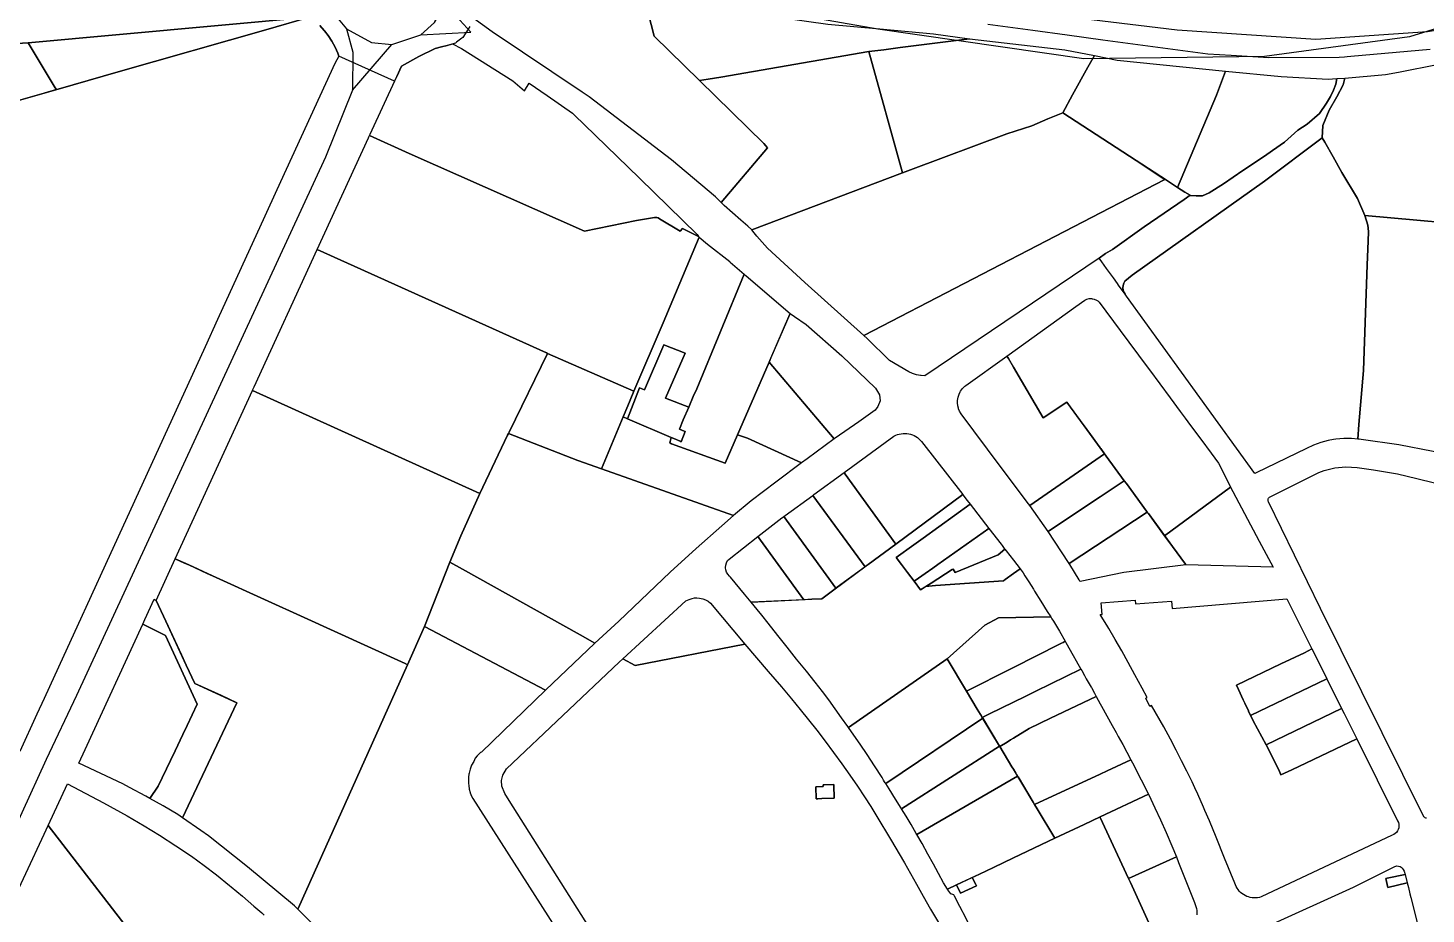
# Model space of a CAD drawing. Header units: metres. Extents: x 3 to 1027712, y 40 to 4430649.
# Drawn here: x 510524 to 511066, y 4410311 to 4410655 of the extents above; entities that cross this region are included whole.
import ezdxf

# ---------------------------------------------------------------- set-up
doc = ezdxf.new("R2010")
doc.units = ezdxf.units.M
doc.header["$MEASUREMENT"] = 0
doc.layers.add('A.ES.SDGC.CP.07003.cadastralparcel — CadastralParcel', color=1, linetype='Continuous')
doc.layers.add('Carreteras_5_km', color=2, linetype='Continuous', lineweight=30)
doc.layers.add('Tuberias_distribucion_agua_ABAQUA', color=5, linetype='Continuous', lineweight=30)

msp = doc.modelspace()

# ---------------------------------------------------------------- linework, layer by layer
at = {"layer": 'A.ES.SDGC.CP.07003.cadastralparcel — CadastralParcel', "color": 7, "linetype": 'Continuous', "flags": 128}
for points in [[(510763.05, 4410665.05), (510766.48, 4410651.43), (510784.09, 4410634.22), (510809.05, 4410609.84), (510810.56, 4410608.11), (510792.6, 4410586.91), (510792.11, 4410587.4), (510790.38, 4410589.13), (510773.25, 4410603.47), (510741.38, 4410627.98), (510738.65, 4410629.81), (510703.74, 4410653.21), (510696.14, 4410658.55), (510696.95, 4410660.52), (510697.43, 4410666.45), (510700.4, 4410668.97), (510719.66, 4410666.63), (510743.27, 4410665.23), (510761.9, 4410665.16), (510763.05, 4410665.05)], [(510763.05, 4410665.05), (510781.11, 4410663.45), (510808.21, 4410659.77), (510833.91, 4410656.07), (510854.1, 4410654.3), (510874.97, 4410652.34), (510888.91, 4410650.47), (510862.05, 4410647.04), (510855.69, 4410646.22), (510849.89, 4410645.49), (510792.41, 4410635.59), (510787.56, 4410634.75), (510784.09, 4410634.22), (510766.48, 4410651.43), (510763.05, 4410665.05)], [(510632.77, 4410658.81), (510615.88, 4410653.94), (510558.49, 4410637.58), (510535.23, 4410630.95), (510534.64, 4410630.78), (510534.14, 4410631.49), (510523.66, 4410648.85), (510632.77, 4410658.81)], [(510523.66, 4410648.85), (510534.14, 4410631.49), (510534.64, 4410630.78), (510529.83, 4410629.41), (510512.48, 4410624.46), (510498.66, 4410620.52), (510497.59, 4410620.22), (510489.56, 4410617.93), (510444.89, 4410613.26), (510444.41, 4410614.21), (510430.22, 4410643.42), (510523.66, 4410648.85)], [(510718.08, 4410633.2), (510724.96, 4410628.51), (510734.87, 4410621.55), (510735.49, 4410620.93), (510743.67, 4410613.02), (510760.84, 4410596.4), (510783.25, 4410574.62), (510783.76, 4410573.74), (510777.5, 4410576.9), (510776.63, 4410575.88), (510768.64, 4410580.58), (510768.07, 4410580.98), (510767.59, 4410581.16), (510767.42, 4410581.19), (510766.73, 4410581.21), (510759.73, 4410579.99), (510739.52, 4410575.81), (510671.49, 4410606.03), (510656.04, 4410612.9), (510656.31, 4410613.49), (510666.67, 4410635.83), (510668.5, 4410639.79), (510675.2, 4410643.64), (510681.6, 4410646.68), (510684.01, 4410647.33), (510686.16, 4410647.9), (510688.24, 4410648.46), (510691.74, 4410646.74), (510711.64, 4410634.09), (510716.21, 4410630.3), (510718.08, 4410633.2)], [(510849.89, 4410645.49), (510855.69, 4410646.22), (510862.05, 4410647.04), (510888.91, 4410650.47), (510925.86, 4410646.22), (510937.35, 4410643.95), (510934.85, 4410639.46), (510928.9, 4410628.77), (510925.19, 4410621.77), (510919.32, 4410619.42), (510913.12, 4410616.69), (510903.35, 4410613.61), (510865.95, 4410599.65), (510862.88, 4410598.5), (510849.89, 4410645.49)], [(510862.88, 4410598.5), (510804.42, 4410576.43), (510802.93, 4410577.73), (510800.15, 4410580.18), (510793.66, 4410585.86), (510792.6, 4410586.91), (510810.56, 4410608.11), (510809.05, 4410609.84), (510784.09, 4410634.22), (510787.56, 4410634.75), (510792.41, 4410635.59), (510849.89, 4410645.49), (510862.88, 4410598.5)], [(510988.21, 4410637.94), (510984.72, 4410628.53), (510969.6, 4410592.84), (510965.35, 4410595.58), (510953.53, 4410603.24), (510925.19, 4410621.77), (510928.9, 4410628.77), (510934.85, 4410639.46), (510937.35, 4410643.95), (510946.15, 4410642.16), (510988.21, 4410637.94)], [(510951.97, 4410558.73), (510949.24, 4410556.48), (510948.79, 4410555.67), (510948.51, 4410554.78), (510948.51, 4410554.76), (510948.44, 4410553.86), (510948.56, 4410552.94), (510948.88, 4410552.06), (510949.3, 4410551.37), (510946.77, 4410554.87), (510946.3, 4410555.52), (510944.73, 4410557.72), (510942.08, 4410561.42), (510940.29, 4410563.91), (510939.28, 4410565.33), (510941.64, 4410567.15), (510944.44, 4410568.79), (510956.75, 4410577.51), (510972.21, 4410588.15), (510974.56, 4410589.76), (510974.68, 4410589.69), (510976.93, 4410589.55), (510979.37, 4410589.5), (510981.87, 4410590.68), (510987.45, 4410594.18), (510994.96, 4410599.36), (511003.34, 4410604.91), (511006.54, 4410607.18), (511011.17, 4410610.35), (511016.33, 4410614.96), (511019.93, 4410617.31), (511024.7, 4410621.49), (511027.41, 4410625.51), (511028.94, 4410628.1), (511030.11, 4410630.51), (511031.01, 4410632.8), (511031.45, 4410635.02), (511034.6, 4410635.24), (511033.88, 4410632.66), (511031.42, 4410627.88), (511028.48, 4410622.74), (511026.03, 4410616.86), (511025.7, 4410612.02), (511003.34, 4410595.22), (510951.97, 4410558.73)], [(511031.45, 4410635.02), (511031.01, 4410632.8), (511030.11, 4410630.51), (511028.94, 4410628.1), (511027.41, 4410625.51), (511024.7, 4410621.49), (511019.93, 4410617.31), (511016.33, 4410614.96), (511011.17, 4410610.35), (511006.54, 4410607.18), (511003.34, 4410604.91), (510994.96, 4410599.36), (510987.45, 4410594.18), (510981.87, 4410590.68), (510979.37, 4410589.5), (510976.93, 4410589.55), (510974.68, 4410589.69), (510974.56, 4410589.76), (510972.41, 4410591.03), (510969.6, 4410592.84), (510984.72, 4410628.53), (510988.21, 4410637.94), (511009.87, 4410635.87), (511028.13, 4410634.78), (511031.45, 4410635.02)], [(510847.92, 4410535.34), (510825.05, 4410556), (510810.57, 4410569.27), (510806.44, 4410573.89), (510805.38, 4410575.23), (510804.42, 4410576.43), (510862.88, 4410598.5), (510865.95, 4410599.65), (510903.35, 4410613.61), (510913.12, 4410616.69), (510919.32, 4410619.42), (510925.19, 4410621.77), (510953.53, 4410603.24), (510964.77, 4410595.95), (510847.92, 4410535.34)], [(510724.77, 4410528.65), (510635.76, 4410568.76), (510655.64, 4410612.03), (510655.83, 4410612.44), (510655.95, 4410612.7), (510656.04, 4410612.9), (510671.49, 4410606.03), (510739.52, 4410575.81), (510759.73, 4410579.99), (510766.73, 4410581.21), (510767.42, 4410581.19), (510767.59, 4410581.16), (510768.07, 4410580.98), (510768.64, 4410580.58), (510776.63, 4410575.88), (510777.5, 4410576.9), (510783.76, 4410573.74), (510783.94, 4410573.59), (510770.09, 4410540.25), (510758.63, 4410513.79), (510725.21, 4410528.45), (510724.77, 4410528.65)], [(510949.3, 4410551.37), (510948.88, 4410552.06), (510948.56, 4410552.94), (510948.44, 4410553.86), (510948.51, 4410554.76), (510948.51, 4410554.78), (510948.79, 4410555.67), (510949.24, 4410556.48), (510951.97, 4410558.73), (511003.34, 4410595.22), (511025.7, 4410612.02), (511026.8, 4410610.38), (511030.03, 4410604.68), (511033.43, 4410598.63), (511039.41, 4410588.48), (511042.27, 4410581.95), (511043.42, 4410578.12), (511043.76, 4410575.77), (511043.58, 4410571.97), (511043.19, 4410562.82), (511041.84, 4410521.85), (511040.04, 4410500.89), (511039.59, 4410495.24), (511037.12, 4410495.46), (511034.12, 4410495.47), (511031.12, 4410495.21), (511030.19, 4410495.08), (511028.15, 4410494.7), (511025.25, 4410493.93), (511022.42, 4410492.91), (511019.69, 4410491.64), (511000.19, 4410482.15), (510999.69, 4410481.84), (510949.78, 4410550.71), (510949.3, 4410551.37)], [(510964.77, 4410595.95), (510965.35, 4410595.58), (510969.6, 4410592.84), (510972.41, 4410591.03), (510974.56, 4410589.76), (510972.21, 4410588.15), (510956.75, 4410577.51), (510944.44, 4410568.79), (510941.64, 4410567.15), (510939.28, 4410565.33), (510871.52, 4410519.75), (510870.09, 4410519.84), (510869.92, 4410519.86), (510868.36, 4410520.17), (510866.85, 4410520.67), (510865.41, 4410521.36), (510857.92, 4410525.69), (510849.14, 4410534.24), (510847.92, 4410535.34), (510964.77, 4410595.95)], [(511040.12, 4410495.19), (511039.59, 4410495.24), (511040.04, 4410500.89), (511041.84, 4410521.85), (511043.19, 4410562.82), (511043.58, 4410571.97), (511043.76, 4410575.77), (511043.42, 4410578.12), (511042.27, 4410581.95), (511094.15, 4410577.23), (511094, 4410576.56), (511079.4, 4410518.61), (511072.2, 4410489.69), (511068.85, 4410490.41), (511055.5, 4410492.96), (511040.88, 4410495.08), (511040.12, 4410495.19)], [(510779.94, 4410507.67), (510770.95, 4410511.15), (510778.6, 4410528.53), (510770.3, 4410531.77), (510762.84, 4410514.27), (510760.81, 4410515.06), (510756.19, 4410503.12), (510754.47, 4410503.85), (510756.27, 4410508.15), (510758.35, 4410513.11), (510758.63, 4410513.79), (510770.09, 4410540.25), (510783.94, 4410573.59), (510787.21, 4410570.79), (510795.85, 4410564.03), (510796.06, 4410563.87), (510801.46, 4410559.23), (510783.04, 4410514.69), (510781.69, 4410511.78), (510779.94, 4410507.67)], [(510698.95, 4410474.1), (510610.64, 4410514.05), (510610.72, 4410514.25), (510611.3, 4410515.5), (510635.76, 4410568.76), (510724.77, 4410528.65), (510725.21, 4410528.45), (510710.25, 4410497.96), (510709.97, 4410497.38), (510709.68, 4410496.76), (510698.95, 4410474.1)], [(510783.04, 4410514.69), (510801.46, 4410559.23), (510801.75, 4410558.98), (510802.14, 4410558.65), (510802.23, 4410558.57), (510819.29, 4410543.9), (510819.21, 4410543.7), (510811.83, 4410526.71), (510811.38, 4410525.67), (510811.12, 4410525.08), (510794.11, 4410485.89), (510773.28, 4410493.37), (510772.59, 4410493.73), (510773.2, 4410495.84), (510774.23, 4410495.4), (510776.58, 4410494.39), (510776.97, 4410494.21), (510778.56, 4410498.22), (510778.22, 4410498.34), (510776.34, 4410499.03), (510777.82, 4410502.68), (510779.94, 4410507.67), (510781.69, 4410511.78), (510783.04, 4410514.69)], [(510964.64, 4410457.71), (510958.33, 4410466.32), (510957.6, 4410467.32), (510949.79, 4410477.98), (510948.98, 4410479.08), (510941.97, 4410488.65), (510941.33, 4410489.52), (510939.67, 4410491.78), (510933.38, 4410500.36), (510926.68, 4410509.5), (510917.46, 4410503.42), (510905.96, 4410523.16), (510904.04, 4410526.45), (510903.38, 4410527.38), (510930.23, 4410546.65), (510933.61, 4410549.05), (510934.46, 4410549.46), (510935.38, 4410549.68), (510936.33, 4410549.7), (510936.56, 4410549.67), (510937.26, 4410549.52), (510938.13, 4410549.15), (510938.68, 4410548.8), (510939.17, 4410548.36), (510947.42, 4410537.31), (510950.77, 4410532.79), (510954.54, 4410527.71), (510954.74, 4410527.44), (510958.73, 4410522.06), (510962.72, 4410516.68), (510966.73, 4410511.27), (510970.7, 4410505.91), (510972.65, 4410503.28), (510974.69, 4410500.52), (510978.66, 4410495.17), (510982.65, 4410489.79), (510985.58, 4410485.84), (510986.41, 4410484.17), (510990.24, 4410476.58), (510964.64, 4410457.71)], [(510836.42, 4410495.3), (510811.12, 4410525.08), (510811.38, 4410525.67), (510819.21, 4410543.7), (510819.29, 4410543.9), (510820.94, 4410542.79), (510825.58, 4410539.66), (510839.4, 4410527.52), (510852.43, 4410514.94), (510854, 4410512.44), (510854.22, 4410510.03), (510853.28, 4410507.87), (510852.3, 4410506.39), (510845.9, 4410501.94), (510836.82, 4410495.59), (510836.42, 4410495.3)], [(510736.97, 4410486.97), (510709.97, 4410497.38), (510710.25, 4410497.96), (510725.21, 4410528.45), (510758.63, 4410513.79), (510758.35, 4410513.11), (510756.27, 4410508.15), (510754.47, 4410503.85), (510746.06, 4410483.74), (510736.97, 4410486.97)], [(510779.94, 4410507.67), (510777.82, 4410502.68), (510776.34, 4410499.03), (510778.22, 4410498.34), (510778.56, 4410498.22), (510776.97, 4410494.21), (510776.58, 4410494.39), (510774.23, 4410495.4), (510773.2, 4410495.84), (510756.19, 4410503.12), (510760.81, 4410515.06), (510762.84, 4410514.27), (510770.3, 4410531.77), (510778.6, 4410528.53), (510770.95, 4410511.15), (510779.94, 4410507.67)], [(510884.23, 4410509.26), (510884.27, 4410510.24), (510884.46, 4410511.48), (510884.84, 4410512.68), (510885.28, 4410513.57), (510885.41, 4410513.8), (510886.15, 4410514.81), (510887.04, 4410515.69), (510887.47, 4410516.03), (510903.38, 4410527.38), (510904.04, 4410526.45), (510905.96, 4410523.16), (510917.46, 4410503.42), (510926.68, 4410509.5), (510927.94, 4410507.78), (510931.9, 4410502.38), (510933.38, 4410500.36), (510935.86, 4410496.98), (510939.67, 4410491.78), (510939.82, 4410491.58), (510941.33, 4410489.52), (510939.67, 4410488.41), (510912.3, 4410469.52), (510911.86, 4410470.1), (510900.8, 4410484.79), (510885.72, 4410504.98), (510885.07, 4410506.06), (510884.69, 4410506.96), (510884.6, 4410507.22), (510884.37, 4410508.17), (510884.23, 4410509.26)], [(510825.87, 4410487.58), (510823.73, 4410486.01), (510802.81, 4410495.55), (510798.89, 4410496.91), (510811.12, 4410525.08), (510836.42, 4410495.3), (510825.87, 4410487.58)], [(510585.92, 4410446.42), (510580.66, 4410448.81), (510610.64, 4410514.05), (510698.95, 4410474.1), (510691.57, 4410457.65), (510687.27, 4410447.47), (510677.41, 4410422.5), (510670.79, 4410407.73), (510669.89, 4410408.24), (510629.32, 4410426.65), (510616.79, 4410432.36), (510595.09, 4410442.24), (510585.92, 4410446.42)], [(510823.73, 4410486.01), (510813.72, 4410478.47), (510804.16, 4410471.28), (510797.31, 4410465.66), (510746.06, 4410483.74), (510754.47, 4410503.85), (510756.19, 4410503.12), (510773.2, 4410495.84), (510772.59, 4410493.73), (510773.28, 4410493.37), (510794.11, 4410485.89), (510798.89, 4410496.91), (510802.81, 4410495.55), (510823.73, 4410486.01)], [(510692.14, 4410444.76), (510687.27, 4410447.47), (510691.57, 4410457.65), (510698.95, 4410474.1), (510709.68, 4410496.76), (510709.97, 4410497.38), (510736.97, 4410486.97), (510746.06, 4410483.74), (510797.31, 4410465.66), (510792.78, 4410461.64), (510782.89, 4410452.85), (510772.74, 4410443.58), (510752.83, 4410424.61), (510743.47, 4410416.15), (510737.84, 4410419.3), (510692.14, 4410444.76)], [(510859.6, 4410496.41), (510860.27, 4410496.73), (510860.96, 4410496.99), (510861.67, 4410497.19), (510862.39, 4410497.33), (510863.12, 4410497.41), (510863.86, 4410497.43), (510864.59, 4410497.38), (510865.32, 4410497.27), (510866.04, 4410497.1), (510866.74, 4410496.86), (510867.41, 4410496.57), (510868.06, 4410496.22), (510868.68, 4410495.82), (510869.26, 4410495.37), (510869.8, 4410494.87), (510870.29, 4410494.32), (510886.26, 4410473.68), (510860.28, 4410454.49), (510840.7, 4410481.61), (510840.22, 4410482.27), (510859.6, 4410496.41)], [(510941.33, 4410489.52), (510941.97, 4410488.65), (510948.98, 4410479.08), (510939.67, 4410472.87), (510938.57, 4410472.14), (510919.45, 4410459.38), (510912.3, 4410469.52), (510939.67, 4410488.41), (510941.33, 4410489.52)], [(510828.55, 4410473.75), (510840.22, 4410482.27), (510840.7, 4410481.61), (510860.28, 4410454.49), (510849.57, 4410446.59), (510848.84, 4410446.05), (510848.37, 4410445.7), (510828.08, 4410473.41), (510828.55, 4410473.75)], [(510957.6, 4410467.32), (510957.87, 4410466.94), (510927.54, 4410447), (510927.3, 4410447.4), (510919.45, 4410459.38), (510938.57, 4410472.14), (510939.67, 4410472.87), (510948.98, 4410479.08), (510949.79, 4410477.98), (510957.6, 4410467.32)], [(510908.53, 4410444.9), (510909.74, 4410443.34), (510910.43, 4410442.2), (510911.88, 4410439.82), (510913.68, 4410437.03), (510914.18, 4410436.26), (510916.64, 4410432.36), (510919.1, 4410428.41), (510920.43, 4410426.27), (510900.18, 4410425.94), (510894.91, 4410423.02), (510880.18, 4410410.05), (510841.98, 4410383.36), (510841.66, 4410383.82), (510839.3, 4410387.17), (510836.79, 4410390.65), (510834.27, 4410394.09), (510831.83, 4410397.36), (510829.06, 4410400.92), (510825.6, 4410405.21), (510821.83, 4410409.88), (510818.17, 4410414.49), (510814.54, 4410419.1), (510810.76, 4410423.9), (510808.36, 4410426.9), (510806.53, 4410429.18), (510806.5, 4410429.21), (510804.22, 4410432.01), (510827.77, 4410433.11), (510831.56, 4410433.29), (510833.72, 4410434.89), (510836.31, 4410436.8), (510848.84, 4410446.05), (510849.57, 4410446.59), (510860.28, 4410454.49), (510886.26, 4410473.68), (510886.28, 4410473.66), (510888.04, 4410471.38), (510889.15, 4410469.95), (510870.96, 4410456.82), (510867.32, 4410454.19), (510860.5, 4410449.27), (510862.52, 4410446.59), (510862.89, 4410446.1), (510864.82, 4410443.54), (510867.4, 4410440.11), (510869.92, 4410436.75), (510870.5, 4410437.12), (510872.15, 4410438.18), (510873.11, 4410438.26), (510875.75, 4410438.48), (510902.12, 4410440.28), (510902.77, 4410440.75), (510905.96, 4410443.05), (510908.53, 4410444.9)], [(510817.37, 4410465.59), (510828.08, 4410473.41), (510848.37, 4410445.7), (510837.6, 4410437.75), (510837.07, 4410437.36), (510816.82, 4410465.19), (510817.37, 4410465.59)], [(511006.73, 4410445.62), (510972.86, 4410446.51), (510972.72, 4410446.7), (510967.64, 4410453.62), (510964.64, 4410457.71), (510990.24, 4410476.58), (510991.13, 4410474.9), (511001.35, 4410455.7), (511006.73, 4410445.62)], [(510889.15, 4410469.95), (510896.45, 4410460.51), (510876.63, 4410446.59), (510874.62, 4410445.18), (510871.73, 4410443.15), (510869.14, 4410441.33), (510867.4, 4410440.11), (510864.82, 4410443.54), (510862.89, 4410446.1), (510862.52, 4410446.59), (510860.5, 4410449.27), (510867.32, 4410454.19), (510870.96, 4410456.82), (510889.15, 4410469.95)], [(510824.63, 4410432.96), (510806.82, 4410457.43), (510816.09, 4410464.65), (510816.3, 4410464.81), (510816.82, 4410465.19), (510837.07, 4410437.36), (510836.31, 4410436.8), (510833.72, 4410434.89), (510831.56, 4410433.29), (510827.77, 4410433.11), (510824.63, 4410432.96)], [(510972.72, 4410446.7), (510972.86, 4410446.51), (510948.81, 4410443.55), (510931.85, 4410439.96), (510931.77, 4410440.15), (510931.47, 4410440.64), (510927.8, 4410446.59), (510927.54, 4410447), (510957.87, 4410466.94), (510958.33, 4410466.32), (510967.64, 4410453.62), (510972.72, 4410446.7)], [(510824.63, 4410432.96), (510804.22, 4410432.01), (510801.65, 4410435.15), (510796.2, 4410441.66), (510795.81, 4410442.13), (510795.16, 4410442.82), (510794.66, 4410443.62), (510794.35, 4410444.51), (510794.24, 4410445.36), (510794.23, 4410445.45), (510794.32, 4410446.39), (510794.6, 4410447.3), (510795.06, 4410448.12), (510795.63, 4410448.7), (510806.82, 4410457.43), (510824.63, 4410432.96)], [(510882.51, 4410444.81), (510882.21, 4410444.62), (510874.08, 4410439.42), (510870.5, 4410437.12), (510869.92, 4410436.75), (510867.4, 4410440.11), (510869.14, 4410441.33), (510871.73, 4410443.15), (510874.62, 4410445.18), (510876.63, 4410446.59), (510896.45, 4410460.51), (510901.14, 4410454.45), (510901.53, 4410453.95), (510902.41, 4410452.81), (510902.66, 4410452.48), (510900.01, 4410450.36), (510883.34, 4410443.49), (510882.51, 4410444.81)], [(510902.77, 4410440.75), (510902.12, 4410440.28), (510875.75, 4410438.48), (510873.11, 4410438.26), (510872.15, 4410438.18), (510874.08, 4410439.42), (510882.21, 4410444.62), (510882.51, 4410444.81), (510883.34, 4410443.49), (510900.01, 4410450.36), (510902.66, 4410452.48), (510903.12, 4410451.89), (510905.96, 4410448.23), (510907.23, 4410446.59), (510908.53, 4410444.9), (510905.96, 4410443.05), (510902.77, 4410440.75)], [(510584.29, 4410447.16), (510585.92, 4410446.42), (510593.05, 4410443.17), (510595.09, 4410442.24), (510616.79, 4410432.36), (510629.32, 4410426.65), (510669.89, 4410408.24), (510670.79, 4410407.73), (510628.37, 4410313.19), (510628.27, 4410313.01), (510627, 4410314.29), (510608.74, 4410329.4), (510593.54, 4410341.4), (510590.65, 4410343.48), (510583.48, 4410348.39), (510604.6, 4410392.97), (510598.61, 4410395.74), (510588.29, 4410400.51), (510584.99, 4410407.58), (510577, 4410424.68), (510573.25, 4410432.69), (510580.66, 4410448.81), (510584.29, 4410447.16)], [(510724.4, 4410397.82), (510677.41, 4410422.5), (510687.27, 4410447.47), (510692.14, 4410444.76), (510737.84, 4410419.3), (510743.47, 4410416.15), (510724.4, 4410397.82)], [(510583.48, 4410348.4), (510581.64, 4410349.61), (510575.95, 4410353.03), (510570.86, 4410355.91), (510574.08, 4410360.62), (510578.81, 4410370.54), (510580.64, 4410374.38), (510583.65, 4410380.7), (510585.3, 4410384.17), (510589.22, 4410392.38), (510576.94, 4410419.05), (510568.09, 4410423.52), (510568.9, 4410425.29), (510572.49, 4410433.11), (510573.25, 4410432.69), (510577, 4410424.68), (510583.15, 4410411.53), (510584.99, 4410407.58), (510588.3, 4410400.51), (510604.6, 4410392.98), (510583.48, 4410348.4)], [(510759.17, 4410407.4), (510754.39, 4410410.06), (510778.88, 4410432.46), (510780.13, 4410433.09), (510781.34, 4410433.46), (510782.16, 4410433.61), (510783.15, 4410433.66), (510784.12, 4410433.59), (510784.82, 4410433.47), (510785.49, 4410433.3), (510786.45, 4410432.93), (510787.52, 4410432.34), (510788.41, 4410431.66), (510801.67, 4410415.75), (510759.17, 4410407.4)], [(511012.08, 4410433.32), (511014.28, 4410428.94), (511021.78, 4410413.88), (511018.92, 4410412.29), (511009.78, 4410408.03), (510992.49, 4410399.85), (510993.32, 4410398.1), (510995.15, 4410394.18), (510995.78, 4410392.84), (510997.13, 4410389.9), (510997.19, 4410389.76), (510998.93, 4410385.97), (511003.97, 4410376.61), (511008.97, 4410367.04), (511009.78, 4410364.98), (511014.04, 4410367.02), (511039.17, 4410379.01), (511055.05, 4410347.16), (511055.32, 4410346.54), (511055.48, 4410345.88), (511055.52, 4410345.21), (511055.45, 4410344.54), (511055.26, 4410343.89), (511054.96, 4410343.28), (511054.56, 4410342.74), (511054.07, 4410342.27), (511053.51, 4410341.89), (511052.89, 4410341.62), (511002.09, 4410317.7), (511001.4, 4410317.51), (511000.7, 4410317.38), (510999.98, 4410317.31), (510999.27, 4410317.3), (510998.54, 4410317.36), (510997.85, 4410317.48), (510997.16, 4410317.67), (510996.48, 4410317.91), (510995.83, 4410318.22), (510995.21, 4410318.58), (510994.63, 4410318.99), (510994.09, 4410319.46), (510993.58, 4410319.97), (510993.13, 4410320.52), (510992.73, 4410321.11), (510992.38, 4410321.74), (510992.08, 4410322.39), (510991.85, 4410323.07), (510987.92, 4410332.76), (510984.6, 4410340.9), (510981.98, 4410347.2), (510980.27, 4410351.2), (510979.72, 4410352.49), (510977.45, 4410357.57), (510976.3, 4410360.05), (510975.25, 4410362.32), (510973.22, 4410366.5), (510971.23, 4410370.46), (510969.13, 4410374.57), (510966.91, 4410378.83), (510964.28, 4410383.68), (510959.52, 4410391.87), (510958.88, 4410391.55), (510957.28, 4410394.73), (510957.85, 4410395.02), (510955.91, 4410398.66), (510953.13, 4410403.78), (510950.52, 4410408.59), (510948.03, 4410413.09), (510945.45, 4410417.57), (510942.95, 4410421.78), (510942.56, 4410422.43), (510939.66, 4410427.19), (510940.41, 4410427.25), (510940.04, 4410431.67), (510953.17, 4410432.78), (510953.29, 4410431.31), (510967.31, 4410432.33), (510967.55, 4410429.55), (511012.08, 4410433.32)], [(510880.18, 4410410.05), (510894.91, 4410423.02), (510900.18, 4410425.94), (510920.43, 4410426.27), (510920.92, 4410425.5), (510921.47, 4410424.63), (510923.83, 4410420.73), (510926.06, 4410416.83), (510925.6, 4410416.6), (510925.22, 4410416.41), (510924.59, 4410416.09), (510923.81, 4410415.69), (510905.96, 4410406.66), (510905.27, 4410406.31), (510887.76, 4410397.45), (510880.18, 4410410.05)], [(510570.86, 4410355.91), (510569.32, 4410356.78), (510562.99, 4410360.14), (510560.34, 4410361.54), (510543.29, 4410369.57), (510543.3, 4410369.59), (510545.73, 4410374.89), (510568.09, 4410423.52), (510576.94, 4410419.05), (510589.22, 4410392.38), (510585.3, 4410384.17), (510583.65, 4410380.7), (510580.64, 4410374.38), (510578.81, 4410370.54), (510574.08, 4410360.62), (510570.86, 4410355.91)], [(510925.6, 4410416.6), (510926.06, 4410416.83), (510926.32, 4410416.37), (510929.14, 4410411.33), (510930.36, 4410409.18), (510932.12, 4410406.06), (510914.71, 4410397.51), (510913.81, 4410397.07), (510910.56, 4410395.47), (510905.96, 4410393.21), (510896.68, 4410388.65), (510893.87, 4410387.27), (510893.2, 4410388.39), (510891.92, 4410390.53), (510887.76, 4410397.45), (510905.27, 4410406.31), (510905.96, 4410406.66), (510923.81, 4410415.69), (510924.59, 4410416.09), (510925.22, 4410416.41), (510925.6, 4410416.6)], [(510997.97, 4410388.04), (510997.19, 4410389.76), (510997.13, 4410389.9), (510995.78, 4410392.84), (510995.15, 4410394.18), (510993.32, 4410398.1), (510992.49, 4410399.85), (511009.78, 4410408.03), (511018.92, 4410412.29), (511021.78, 4410413.88), (511027, 4410403.41), (511027.57, 4410402.26), (510997.97, 4410388.04)], [(510893.87, 4410387.27), (510894.03, 4410387), (510856.42, 4410361.63), (510856.2, 4410361.98), (510855.96, 4410362.37), (510855.59, 4410362.96), (510854.96, 4410363.97), (510852.04, 4410368.51), (510849.16, 4410372.9), (510846.47, 4410376.87), (510843.99, 4410380.46), (510841.98, 4410383.36), (510880.18, 4410410.05), (510887.76, 4410397.45), (510891.92, 4410390.53), (510893.2, 4410388.39), (510893.59, 4410387.73), (510893.87, 4410387.27)], [(510932.12, 4410406.06), (510932.46, 4410405.46), (510933.51, 4410403.6), (510934.23, 4410402.32), (510936.06, 4410399.06), (510936.19, 4410398.84), (510937.4, 4410396.66), (510938.11, 4410395.38), (510920.35, 4410386.96), (510912.11, 4410383.05), (510905.96, 4410379.23), (510904.86, 4410378.55), (510903.55, 4410377.74), (510900.67, 4410375.97), (510900.55, 4410376.17), (510893.87, 4410387.27), (510896.68, 4410388.65), (510905.96, 4410393.21), (510910.56, 4410395.47), (510913.81, 4410397.07), (510914.71, 4410397.51), (510932.12, 4410406.06)], [(511003.97, 4410376.61), (510998.93, 4410385.97), (510997.97, 4410388.04), (511027.57, 4410402.26), (511033.32, 4410390.74), (511003.97, 4410376.61)], [(510920.35, 4410386.96), (510938.11, 4410395.38), (510939.67, 4410392.56), (510940.19, 4410391.62), (510944.31, 4410384.14), (510945.82, 4410381.39), (510946.65, 4410379.87), (510948.36, 4410376.76), (510951.56, 4410370.82), (510942.34, 4410366.58), (510939.67, 4410365.35), (510914.13, 4410353.59), (510913.63, 4410354.42), (510905.96, 4410367.18), (510905.4, 4410368.11), (510900.67, 4410375.97), (510903.55, 4410377.74), (510904.86, 4410378.55), (510905.96, 4410379.23), (510912.11, 4410383.05), (510920.35, 4410386.96)], [(510857.71, 4410359.58), (510857.08, 4410360.58), (510856.42, 4410361.63), (510894.03, 4410387), (510900.55, 4410376.17), (510862.52, 4410351.83), (510862.35, 4410352.11), (510860.19, 4410355.59), (510857.71, 4410359.58)], [(511033.32, 4410390.74), (511034.26, 4410388.86), (511039.17, 4410379.01), (511014.04, 4410367.02), (511009.78, 4410364.98), (511008.97, 4410367.04), (511003.97, 4410376.61), (511033.32, 4410390.74)], [(510906.86, 4410365.68), (510907.19, 4410365.13), (510907.57, 4410364.5), (510868.51, 4410341.89), (510868.25, 4410342.35), (510866.22, 4410345.81), (510864.31, 4410348.95), (510862.52, 4410351.83), (510900.55, 4410376.17), (510900.67, 4410375.97), (510905.4, 4410368.11), (510905.96, 4410367.18), (510906.86, 4410365.68)], [(510951.56, 4410370.82), (510952.17, 4410369.68), (510955.56, 4410363.12), (510958.33, 4410357.54), (510939.67, 4410348.78), (510933.42, 4410345.84), (510922.01, 4410340.48), (510915.19, 4410351.83), (510914.13, 4410353.59), (510939.67, 4410365.35), (510942.34, 4410366.58), (510951.56, 4410370.82)], [(510907.57, 4410364.5), (510907.73, 4410364.23), (510913.63, 4410354.42), (510914.13, 4410353.59), (510915.19, 4410351.83), (510922.01, 4410340.48), (510905.96, 4410332.84), (510898.16, 4410329.13), (510892.74, 4410326.55), (510883.86, 4410322.33), (510880.37, 4410320.69), (510878.88, 4410323.2), (510876.91, 4410326.74), (510875.83, 4410328.7), (510874.89, 4410330.39), (510872.78, 4410334.22), (510870.5, 4410338.35), (510868.51, 4410341.89), (510907.57, 4410364.5)], [(510832.1, 4410361.14), (510832.13, 4410360.5), (510829.26, 4410360.4), (510829.43, 4410355.73), (510830.02, 4410355.75), (510831.63, 4410355.82), (510836.36, 4410356.01), (510836.21, 4410361), (510836.2, 4410361.35), (510832.55, 4410361.17), (510832.1, 4410361.14)], [(510836.21, 4410361), (510836.36, 4410356.01), (510831.63, 4410355.82), (510830.02, 4410355.75), (510829.43, 4410355.73), (510829.26, 4410360.4), (510832.13, 4410360.5), (510832.1, 4410361.14), (510832.55, 4410361.17), (510836.2, 4410361.35), (510836.21, 4410361)], [(510958.33, 4410357.54), (510958.46, 4410357.27), (510960.88, 4410352.23), (510963.05, 4410347.55), (510965.2, 4410342.71), (510967.44, 4410337.45), (510969.18, 4410333.2), (510950.62, 4410324.88), (510939.67, 4410348.51), (510939.67, 4410348.78), (510958.33, 4410357.54)], [(511057.96, 4410326.39), (511058.78, 4410323.13), (511051.25, 4410321.36), (511050.43, 4410324.79), (511051.03, 4410324.92), (511057.96, 4410326.39)], [(510885.44, 4410319.09), (510883.86, 4410322.33), (510889.94, 4410325.22), (510891.36, 4410322.5), (510891.62, 4410322.01), (510885.44, 4410319.09)]]:
    msp.add_lwpolyline(points, close=True, dxfattribs=at)
for points in [[(510632.77, 4410658.81), (510523.66, 4410648.85), (510430.22, 4410643.42)], [(510512.48, 4410624.46), (510529.83, 4410629.41), (510535.23, 4410630.95), (510558.49, 4410637.58), (510615.88, 4410653.94), (510632.77, 4410658.81)], [(510636.74, 4410655.56), (510638.5, 4410653.69), (510638.63, 4410653.54), (510640.09, 4410651.67), (510641.5, 4410649.53), (510642.72, 4410647.26), (510643.73, 4410644.9), (510644.13, 4410643.7), (510642.61, 4410640.86), (510620.18, 4410591.88), (510615.49, 4410581.65), (510597.13, 4410541.57), (510592.3, 4410531.02), (510553.64, 4410446.59), (510542.49, 4410422.25), (510537.47, 4410411.29), (510529.83, 4410394.61), (510527.03, 4410388.5), (510520.45, 4410374.13)], [(510694.99, 4410655.2), (510694.37, 4410654.24), (510692.25, 4410650.94), (510691.9, 4410650.67), (510689.86, 4410649.08), (510689.51, 4410648.81), (510686.16, 4410647.9), (510684.01, 4410647.33), (510681.6, 4410646.68), (510675.2, 4410643.64), (510668.5, 4410639.79), (510666.67, 4410635.83), (510665.82, 4410634), (510644.13, 4410643.7), (510643.73, 4410644.9), (510642.72, 4410647.26), (510641.5, 4410649.53), (510640.09, 4410651.67), (510638.63, 4410653.54), (510638.5, 4410653.69), (510636.74, 4410655.56)], [(511067.64, 4410646.24), (511036.95, 4410643.55), (511035.45, 4410643.42), (511034.46, 4410643.33), (511032.36, 4410643.15), (511005.11, 4410643.01), (510990.44, 4410643.95), (510981.36, 4410644.53), (510940.7, 4410649.98), (510926.87, 4410651.83), (510913.51, 4410653.61), (510895.98, 4410655.95)], [(511094.15, 4410577.23), (511042.27, 4410581.95), (511039.41, 4410588.48), (511033.43, 4410598.63), (511030.03, 4410604.68), (511026.8, 4410610.38), (511025.7, 4410612.02), (511026.03, 4410616.86), (511028.48, 4410622.74), (511031.42, 4410627.88), (511033.88, 4410632.66), (511034.6, 4410635.24), (511050.4, 4410636.55), (511055.44, 4410637.46), (511071.05, 4410640.6)], [(511066.24, 4410348.21), (511065.94, 4410348.28), (511065.67, 4410348.4), (511065.43, 4410348.58), (511065.23, 4410348.79), (511065.09, 4410349.03), (511025.14, 4410429.49), (511004.9, 4410470.89), (511004.8, 4410471.14), (511004.75, 4410471.43), (511004.76, 4410471.73), (511004.83, 4410472.03), (511004.96, 4410472.31), (511005.14, 4410472.55), (511005.35, 4410472.75), (511005.58, 4410472.89), (511024.51, 4410482.23), (511026.57, 4410483.01), (511030.72, 4410484.05), (511034.95, 4410484.45), (511039.36, 4410484.2), (511045.63, 4410483.32), (511054.96, 4410481.7), (511062.45, 4410480), (511075.67, 4410476.67)], [(510635.32, 4410305.9), (510628.27, 4410313.01), (510628.37, 4410313.19), (510628.37, 4410313.19), (510670.79, 4410407.73), (510677.41, 4410422.5), (510724.4, 4410397.82), (510699.49, 4410373.89), (510699.21, 4410373.67), (510698.1, 4410372.64), (510697.85, 4410372.36), (510697.14, 4410371.46), (510696.51, 4410370.2), (510695.72, 4410368.79), (510695.11, 4410367.29), (510694.7, 4410365.74), (510694.62, 4410365.32), (510694.48, 4410364.14), (510694.46, 4410362.53), (510694.55, 4410361.69), (510694.64, 4410360.92), (510694.78, 4410359.51), (510695.11, 4410358.13), (510695.16, 4410358), (510695.64, 4410356.81), (510696.17, 4410355.84), (510784.35, 4410217.98)], [(510766.11, 4410266.73), (510710.32, 4410355.1), (510708.64, 4410357.78), (510707.47, 4410360.63), (510707.35, 4410362.87), (510707.8, 4410364.93), (510709.19, 4410367.36), (510752.91, 4410408.7), (510754.39, 4410410.06), (510759.17, 4410407.4), (510801.67, 4410415.75), (510810.72, 4410405.14), (510815.93, 4410399.14), (510819.83, 4410394.5), (510823.23, 4410390.33), (510826.44, 4410386.34), (510829.62, 4410382.32), (510832.84, 4410378.11), (510836.1, 4410373.76), (510839.35, 4410369.32), (510842.49, 4410364.9), (510845.44, 4410360.61), (510848.13, 4410356.54), (510850.56, 4410352.72), (510852.95, 4410348.83), (510858.23, 4410340.03), (510863.65, 4410330.92), (510866.03, 4410326.83), (510868.38, 4410322.68), (510870.96, 4410318.04), (510873.81, 4410312.99), (510876.82, 4410307.73)], [(510633.46, 4410213.23), (510531.39, 4410345.37), (510538.89, 4410361.52), (510552.91, 4410354.19), (510561.98, 4410349.17), (510568.63, 4410345.31), (510574.58, 4410341.64), (510580.89, 4410337.53), (510586.94, 4410333.44), (510591.98, 4410329.86), (510596.69, 4410326.27), (510601.79, 4410322.17), (510602.43, 4410321.64), (510606.83, 4410317.96), (510611.25, 4410314.15), (510614.24, 4410311.53), (510615.23, 4410310.66)], [(510895.13, 4410294.73), (510886.43, 4410311.53), (510886.14, 4410312.09), (510885.16, 4410313.97), (510883.08, 4410317.98), (510882.83, 4410318.47), (510881.71, 4410318.95), (510880.54, 4410320.41), (510880.37, 4410320.69), (510883.86, 4410322.33), (510885.44, 4410319.09), (510885.44, 4410319.09), (510891.62, 4410322.01), (510891.36, 4410322.5), (510889.94, 4410325.22), (510892.74, 4410326.55), (510898.16, 4410329.13), (510905.96, 4410332.84), (510922.01, 4410340.48), (510933.42, 4410345.84), (510939.67, 4410348.78), (510939.67, 4410348.51), (510950.62, 4410324.88), (510951.36, 4410323.23), (510958.5, 4410307.61)], [(510515.66, 4410311.53), (510529.83, 4410342.02), (510531.39, 4410345.37), (510633.46, 4410213.23)], [(510958.5, 4410307.61), (510951.36, 4410323.23), (510951.36, 4410323.23), (510950.62, 4410324.88), (510969.18, 4410333.2), (510970.05, 4410331.06), (510970.32, 4410330.41), (510976.21, 4410315.49), (510976.53, 4410314.75), (510976.79, 4410313.99), (510976.98, 4410313.21), (510977.11, 4410312.41), (510977.16, 4410311.53), (510977.15, 4410310.81)], [(511003.99, 4410306.04), (511037.98, 4410321.54), (511053.94, 4410329.49), (511054.71, 4410329.69), (511055.43, 4410329.68), (511056, 4410329.48), (511056.45, 4410329.17), (511056.81, 4410328.81), (511056.81, 4410328.81), (511057.16, 4410328.34), (511057.54, 4410327.64), (511057.96, 4410326.39), (511051.03, 4410324.92), (511050.43, 4410324.79), (511051.25, 4410321.36), (511058.78, 4410323.13), (511059.22, 4410321.38), (511059.83, 4410318.94), (511060.2, 4410317.47), (511062.88, 4410306.72)]]:
    msp.add_lwpolyline(points, dxfattribs=at)
at = {"layer": 'Carreteras_5_km'}
for p, q in [((510695.43, 4410653.05, 0.97), (510685.49, 4410663.91, 1.08)), ((510642.62, 4410659.78, 1.11), (510647.16, 4410654.3, 1.05)), ((510664.78, 4410648.29, 1.02), (510675.97, 4410652.01, 1.02)), ((510675.97, 4410652.01, 1.02), (510695.43, 4410653.05, 0.97)), ((510649.43, 4410630.54, 0.8), (510664.78, 4410648.29, 1.02)), ((510542.37, 4410395.81, 0.74), (510530.64, 4410370.93, 0.7)), ((510530.64, 4410370.93, 0.7), (510493.64, 4410290.51, 0.95))]:
    msp.add_line(p, q, dxfattribs=at)
for points in [[(511177.37, 4410679.64, 1.57), (511095.11, 4410657.92, 1.83), (511066.63, 4410653.2, 1.9), (511023.31, 4410650.18, 2), (510969.48, 4410653.85, 2), (510851.53, 4410668.12, 1.73), (510765.99, 4410678.47, 1.53)], [(510675.97, 4410652.01, 1.02), (510681.33, 4410656.74, 1.02), (510685.49, 4410663.91, 1.08)], [(510647.16, 4410654.3, 1.05), (510649.64, 4410645.27, 0.93), (510649.43, 4410630.54, 0.8)], [(510647.16, 4410654.3, 1.05), (510656.85, 4410649.06, 1.01), (510664.78, 4410648.29, 1.02)], [(510649.43, 4410630.54, 0.8), (510639.02, 4410604.58, 0.77), (510542.37, 4410395.81, 0.74)]]:
    msp.add_polyline3d(points, dxfattribs=at)
at = {"layer": 'Tuberias_distribucion_agua_ABAQUA'}
msp.add_lwpolyline([(511171.42, 4410685.87), (511059.66, 4410651.16), (511003.35, 4410643.54), (510933.29, 4410642.69), (510853.28, 4410654.12), (510723.53, 4410676.98), (510627.22, 4410677.19), (510626.16, 4410685.87), (510601.61, 4410686.93), (510504.03, 4410677.62), (510388.25, 4410662.16), (510325.59, 4410653.7), (510194.15, 4410626.39), (510081.12, 4410590.62), (509967.45, 4410542.36), (509918.77, 4410518.44), (509864.16, 4410495.79), (509785.42, 4410470.61), (509740.33, 4410455.58), (509705.41, 4410440.34), (509521.68, 4410377.26), (509426.64, 4410343.6)], dxfattribs=at)

doc.saveas('drawing.dxf')
